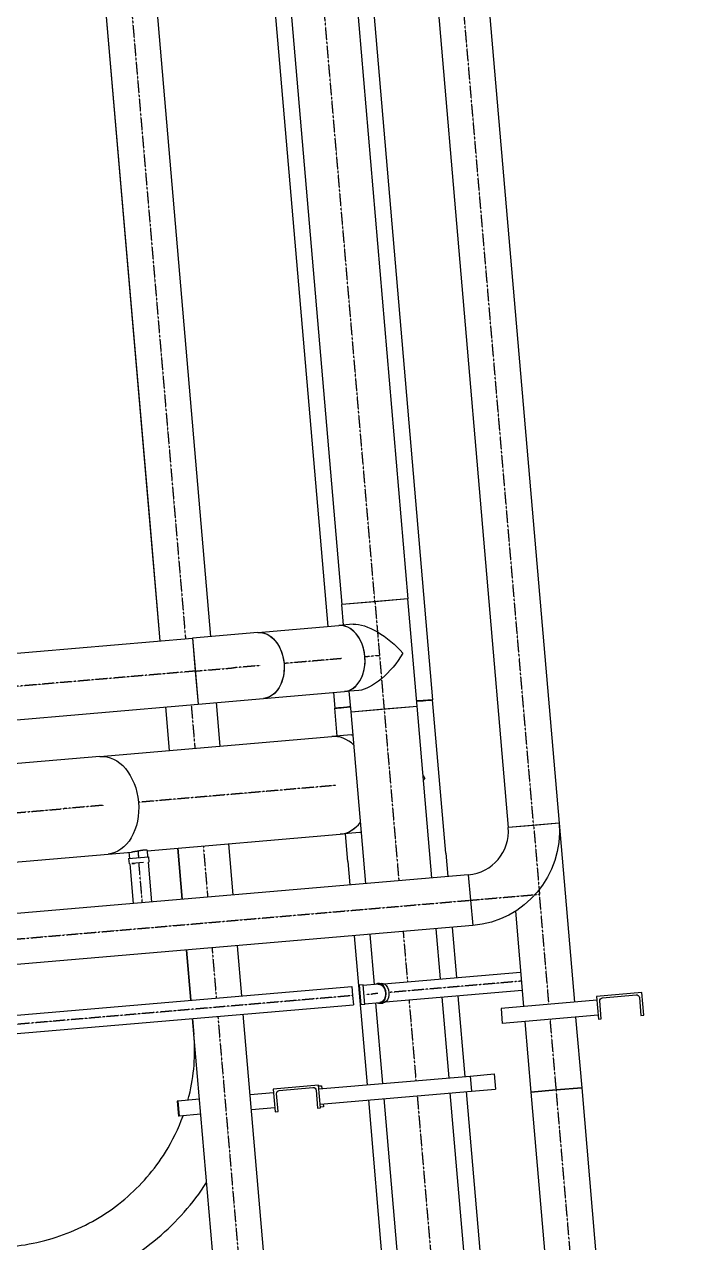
# Model space of a CAD drawing. Header units: millimetres. Extents: x 238021 to 250605, y -32596 to -9848.
# Drawn here: x 248051 to 250292, y -24639 to -20616 of the extents above; entities that cross this region are included whole.
import ezdxf

# ---------------------------------------------------------------- set-up
doc = ezdxf.new("R2010")
doc.units = ezdxf.units.MM
doc.header["$MEASUREMENT"] = 0
doc.linetypes.add('CENTER2', pattern=[1.125, 0.75, -0.125, 0.125, -0.125])
for name, color, linetype in [('Plan-150-DS-B4-404', 1, 'Continuous'), ('Plan-150-SL-B4-094', 14, 'Continuous'), ('Plan-150-SL-B4-095', 14, 'Continuous'), ('Plan-150-SL-B4-216', 85, 'Continuous'), ('Plan-150-SL-B4-221', 85, 'Continuous'), ('Plan-150-SL-B4-249', 85, 'Continuous'), ('Plan-300-CEN-D3-231', 70, 'Continuous'), ('Plan-300-CEN-D3-258', 70, 'Continuous'), ('Plan-300-FA-D4-234', 50, 'Continuous'), ('Plan-300-FA-D4-256', 50, 'Continuous'), ('Plan-CENTER', 1, 'CENTER2'), ('Plan-PROPOSED_PIPE_SUPPORT_2', 6, 'Continuous'), ('Plan-PROPOSED_PIPE_SUPPORT_3', 6, 'Continuous'), ('Plan-RE', 5, 'Continuous')]:
    doc.layers.add(name, color=color, linetype=linetype)

# ---------------------------------------------------------------- blocks, each defined once
blk = doc.blocks.new('*U230')
at = {"layer": 'Plan-150-SL-B4-095', "color": 0, "linetype": 'ByBlock', "lineweight": -2}
for q in [(248206.4, -19233.4), (248465.7, -22262.5)]:
    blk.add_line((248465.7, -22262.5), q, dxfattribs=at)
blk = doc.blocks.new('*U268')
at = {"layer": 'Plan-300-FA-D4-256', "color": 0, "linetype": 'ByBlock', "lineweight": -2}
for p, q in [((248811.8, -19181.6), (249098.6, -22531.9)), ((249030.1, -19162.9), (249316.9, -22513.2)), ((249207.8, -22522.6), (249098.6, -22531.9)), ((249316.9, -22513.2), (249207.8, -22522.6))]:
    blk.add_line(p, q, dxfattribs=at)
at = {"layer": 'Plan-CENTER'}
blk.add_line((249207.8, -22522.6), (248920.9, -19172.3), dxfattribs=at)
blk = doc.blocks.new('*U280')
at = {"layer": 'Plan-300-CEN-D3-258', "color": 0, "linetype": 'ByBlock', "lineweight": -2}
for p, q in [((248759.6, -19186.1), (249051.9, -22604.4)), ((249082.3, -19158.4), (249397.7, -22846.9)), ((249070.6, -22822.7), (249075, -22874.6))]:
    blk.add_line(p, q, dxfattribs=at)
at = {"layer": 'Plan-300-CEN-D3-258', "color": 0, "linetype": 'ByBlock', "lineweight": -2, "extrusion": (0, 0, -1)}
for start_param, end_param in [(2.31677, 3.092359), (6.237802, 7.114028)]:
    blk.add_ellipse((249236.4, -22860.8), major_axis=(-161.3, -13.8), ratio=0.017347, start_param=start_param, end_param=end_param, dxfattribs=at)
blk = doc.blocks.new('*U299')
at = {"layer": 'Plan-150-SL-B4-249', "color": 0, "linetype": 'ByBlock', "lineweight": -2}
for p, q in [((249275.9, -18927.1), (249647.6, -23268.2)), ((249443.6, -18912.7), (249815.3, -23253.9)), ((249731.5, -23261.1), (249647.6, -23268.2)), ((249815.3, -23253.9), (249731.5, -23261.1))]:
    blk.add_line(p, q, dxfattribs=at)
at = {"layer": 'Plan-CENTER'}
blk.add_line((249731.5, -23261.1), (249359.8, -18919.9), dxfattribs=at)
blk = doc.blocks.new('*U333')
at = {"layer": 'Plan-150-SL-B4-221', "color": 0, "linetype": 'ByBlock', "lineweight": -2}
for p, q in [((249815.3, -23253.9), (249865.9, -23844.7)), ((249671.3, -23544.6), (249698.2, -23859)), ((249870.1, -23894.5), (249890.1, -24127.6)), ((249702.5, -23908.9), (249722.4, -24141.9)), ((249806.3, -24134.7), (249722.4, -24141.9)), ((249890.1, -24127.6), (249806.3, -24134.7))]:
    blk.add_line(p, q, dxfattribs=at)
at = {"layer": 'Plan-CENTER'}
for p, q in [((249782, -23851.9), (249749.7, -23473.7)), ((249806.3, -24134.7), (249786.3, -23901.7))]:
    blk.add_line(p, q, dxfattribs=at)
blk = doc.blocks.new('*U353')
at = {"layer": 'Plan-150-DS-B4-404', "color": 0, "linetype": 'ByBlock', "lineweight": -2}
for p, q in [((248499, -22651.8), (248284.2, -20142.8)), ((248666.7, -22637.4), (248451.9, -20128.5)), ((248530, -23013.7), (248517.7, -22870.1)), ((248697.7, -22999.3), (248685.4, -22855.7)), ((248739.8, -23491), (248725.3, -23322)), ((248572.1, -23505.3), (248557.7, -23336.4)), ((248600.7, -23838.7), (248586.5, -23673)), ((248768.3, -23824.4), (248754.1, -23658.6)), ((248963.7, -26106.6), (248773.5, -23884.5)), ((248796.1, -26120.9), (248605.8, -23898.8))]:
    blk.add_line(p, q, dxfattribs=at)
at = {"layer": 'Plan-CENTER'}
for p, q in [((248368.1, -20135.6), (248582.9, -22644.6)), ((248601.6, -22862.9), (248613.9, -23006.5)), ((248641.5, -23329.2), (248656, -23498.1)), ((248670.3, -23665.8), (248684.5, -23831.5)), ((248689.6, -23891.6), (248879.9, -26113.8))]:
    blk.add_line(p, q, dxfattribs=at)
blk = doc.blocks.new('*U377')
at = {"layer": 'Plan-150-SL-B4-095', "color": 0, "linetype": 'ByBlock', "lineweight": -2}
for p, q in [((248465.7, -22262.5), (248465.7, -22262.5)), ((248499, -22651.8), (248465.7, -22262.5)), ((248530, -23013.7), (248517.7, -22870.1))]:
    blk.add_line(p, q, dxfattribs=at)
blk = doc.blocks.new('*U389')
at = {"layer": 'Plan-300-FA-D4-256', "color": 0, "linetype": 'ByBlock', "lineweight": -2}
for p, q in [((249316.9, -22513.2), (249098.6, -22531.9)), ((249347.2, -22867.5), (249316.9, -22513.2)), ((249104.4, -22599.9), (249098.6, -22531.9)), ((249136.4, -22597.2), (249088.3, -22601.3)), ((249155.1, -22815.5), (249107, -22819.6)), ((249129, -22886.2), (249123.1, -22818.2)), ((249129, -22886.2), (249347.2, -22867.5))]:
    blk.add_line(p, q, dxfattribs=at)
blk.add_ellipse((249097.7, -22710.5), major_axis=(9.3, -109.1), ratio=0.707107, start_param=0, end_param=3.141593, dxfattribs=at)
at = {"layer": 'Plan-300-FA-D4-256', "color": 0, "linetype": 'ByBlock', "lineweight": -2, "extrusion": (0, 0, -1)}
for major_axis, start_param, end_param in [((-109.5, 92.2), 0.392699, 1.963495), ((-92.2, -109.5), -1.963495, -0.392699)]:
    blk.add_ellipse((249222.9, -22699.7), major_axis=major_axis, ratio=0.414214, start_param=start_param, end_param=end_param, dxfattribs=at)
at = {"layer": 'Plan-CENTER'}
for p, q in [((249207.8, -22522.6), (249238.1, -22876.9)), ((249174.8, -22703.9), (249222.9, -22699.7))]:
    blk.add_line(p, q, dxfattribs=at)
blk = doc.blocks.new('*U416')
at = {"layer": 'Plan-300-FA-D4-234', "color": 0, "linetype": 'ByBlock', "lineweight": -2}
for p, q in [((247787.7, -22712.7), (248605.5, -22642.7)), ((248605.5, -22642.7), (248614.8, -22751.8)), ((248614.8, -22751.8), (248624.2, -22860.9)), ((247806.3, -22931), (248624.2, -22860.9))]:
    blk.add_line(p, q, dxfattribs=at)
at = {"layer": 'Plan-CENTER'}
blk.add_line((248614.8, -22751.8), (247797, -22821.8), dxfattribs=at)
blk = doc.blocks.new('*U417')
at = {"layer": 'Plan-300-FA-D4-234', "color": 0, "linetype": 'ByBlock', "lineweight": -2}
for p, q in [((248821.5, -22624.2), (248605.5, -22642.7)), ((248605.5, -22642.7), (248624.2, -22860.9)), ((248624.2, -22860.9), (248840.2, -22842.4))]:
    blk.add_line(p, q, dxfattribs=at)
at = {"layer": 'Plan-300-FA-D4-234', "color": 0, "linetype": 'ByBlock', "lineweight": -2, "extrusion": (0, 0, -1)}
blk.add_ellipse((248830.8, -22733.3), major_axis=(-9.3, 109.1), ratio=0.707107, start_param=0, end_param=3.141593, dxfattribs=at)
at = {"layer": 'Plan-CENTER'}
for p in [(248614.8, -22751.8), (248830.8, -22733.3)]:
    blk.add_line(p, (248741.4, -22741), dxfattribs=at)
blk = doc.blocks.new('*U418')
at = {"layer": 'Plan-300-FA-D4-234', "color": 0, "linetype": 'ByBlock', "lineweight": -2}
for p, q in [((248821.5, -22624.2), (249088.3, -22601.3)), ((248840.2, -22842.4), (249107, -22819.6))]:
    blk.add_line(p, q, dxfattribs=at)
for start_param, end_param in [(1.570796, 3.141593), (0, 1.570796)]:
    blk.add_ellipse((249097.7, -22710.5), major_axis=(9.3, -109.1), ratio=0.707107, start_param=start_param, end_param=end_param, dxfattribs=at)
at = {"layer": 'Plan-300-FA-D4-234', "color": 0, "linetype": 'ByBlock', "lineweight": -2, "extrusion": (0, 0, -1)}
for start_param, end_param in [(0, 1.570796), (1.570796, 3.141593)]:
    blk.add_ellipse((248830.8, -22733.3), major_axis=(-9.3, 109.1), ratio=0.707107, start_param=start_param, end_param=end_param, dxfattribs=at)
at = {"layer": 'Plan-CENTER'}
blk.add_line((249097.7, -22710.5), (248908, -22726.7), dxfattribs=at)
blk = doc.blocks.new('*U427')
at = {"layer": 'Plan-300-CEN-D3-231', "color": 0, "linetype": 'ByBlock', "lineweight": -2}
for p, q in [((249441.4, -23353), (249397.7, -22846.9)), ((249082.9, -22966.4), (249075, -22874.7)), ((249130.3, -22962.3), (249065.4, -22967.9)), ((249157.9, -23285), (249093.1, -23290.5)), ((249118.7, -23380.8), (249110.8, -23289))]:
    blk.add_line(p, q, dxfattribs=at)
at = {"layer": 'Plan-300-CEN-D3-231', "color": 0, "linetype": 'ByBlock', "lineweight": -2, "extrusion": (0, 0, -1)}
for start_param, end_param in [(2.316773, 3.092366), (0, 0.830845)]:
    blk.add_ellipse((249236.4, -22860.8), major_axis=(-161.3, -13.9), ratio=0.000707, start_param=start_param, end_param=end_param, dxfattribs=at)
at = {"layer": 'Plan-300-CEN-D3-231', "color": 0, "linetype": 'ByBlock', "lineweight": -2}
for centre, major_axis, ratio, start_param, end_param in [((249079.3, -23129.2), (13.8, -161.3), 0.707107, 2.481079, 3.141592), ((249079.3, -23129.2), (13.8, -161.3), 0.707107, 0.001, 0.660513), ((249079.3, -23129.2), (13.8, -161.3), 0.707107, 6.283184, 6.284185), ((249280.1, -23366.9), (161.3, 13.9), 0.000707, 6.241792, 6.328312)]:
    blk.add_ellipse(centre, major_axis=major_axis, ratio=ratio, start_param=start_param, end_param=end_param, dxfattribs=at)
at = {"layer": 'Plan-300-CEN-D3-231', "color": 0, "linetype": 'ByBlock', "lineweight": -2, "extrusion": (1.23654e-16, 1.06751e-17, -1)}
for start_param, end_param in [(3.534792, 3.578693), (5.063697, 5.104588)]:
    blk.add_ellipse((249258.2, -23113.9), major_axis=(161.9, -136.3), ratio=0.414506, start_param=start_param, end_param=end_param, dxfattribs=at)
at = {"layer": 'Plan-300-CEN-D3-231', "color": 0, "linetype": 'ByBlock', "lineweight": -2, "extrusion": (7.61793e-18, -8.75189e-17, -1)}
for start_param, end_param in [(-1.963996, -1.923025), (-0.436184, -0.392199)]:
    blk.add_ellipse((249258.2, -23113.9), major_axis=(-136.2, -161.8), ratio=0.413921, start_param=start_param, end_param=end_param, dxfattribs=at)
blk = doc.blocks.new('*U430')
at = {"layer": 'Plan-300-FA-D4-256', "color": 0, "linetype": 'ByBlock', "lineweight": -2}
for p, q in [((249129, -22886.2), (249238.1, -22876.9)), ((249177.5, -23453.5), (249129, -22886.2)), ((249238.1, -22876.9), (249347.2, -22867.5)), ((249395.8, -23434.8), (249347.2, -22867.5)), ((249424.3, -23768.2), (249410.2, -23602.4)), ((249206.1, -23786.9), (249191.9, -23621.1)), ((249234, -24113.6), (249211.2, -23847)), ((249452.3, -24094.9), (249429.5, -23828.3)), ((249566, -27990.7), (249238.3, -24163.4)), ((249784.3, -27972), (249456.6, -24144.7))]:
    blk.add_line(p, q, dxfattribs=at)
at = {"layer": 'Plan-CENTER'}
for p, q in [((249238.1, -22876.9), (249286.7, -23444.1)), ((249301, -23611.8), (249315.2, -23777.5)), ((249320.4, -23837.6), (249343.2, -24104.2)), ((249347.4, -24154), (249675.1, -27981.3))]:
    blk.add_line(p, q, dxfattribs=at)
blk = doc.blocks.new('*U434')
at = {"layer": 'Plan-300-CEN-D3-231', "color": 0, "linetype": 'ByBlock', "lineweight": -2}
for p, q in [((248299.8, -23033.4), (247977.7, -23061)), ((247977.7, -23061), (248005.3, -23383.7)), ((248005.3, -23383.7), (248327.4, -23356.1))]:
    blk.add_line(p, q, dxfattribs=at)
at = {"layer": 'Plan-300-CEN-D3-231', "color": 0, "linetype": 'ByBlock', "lineweight": -2, "extrusion": (0, 0, -1)}
blk.add_ellipse((248313.6, -23194.7), major_axis=(-13.8, 161.3), ratio=0.707107, start_param=0, end_param=1.570796, dxfattribs=at)
at = {"layer": 'Plan-CENTER'}
for p in [(247991.5, -23222.3), (248313.6, -23194.7)]:
    blk.add_line(p, (248180.2, -23206.2), dxfattribs=at)
blk = doc.blocks.new('*U435')
at = {"layer": 'Plan-300-CEN-D3-231', "color": 0, "linetype": 'ByBlock', "lineweight": -2}
for p, q in [((248299.9, -23033.4), (249065.4, -22967.9)), ((248456.1, -23345.1), (249093.1, -23290.5)), ((248327.4, -23356.1), (248404.8, -23349.5))]:
    blk.add_line(p, q, dxfattribs=at)
for start_param, end_param in [(2.481081, 3.141593), (0, 0.660515)]:
    blk.add_ellipse((249079.3, -23129.2), major_axis=(13.8, -161.3), ratio=0.707107, start_param=start_param, end_param=end_param, dxfattribs=at)
at = {"layer": 'Plan-300-CEN-D3-231', "color": 0, "linetype": 'ByBlock', "lineweight": -2, "extrusion": (0, 0, -1)}
blk.add_ellipse((248313.6, -23194.7), major_axis=(-13.8, 161.3), ratio=0.707107, start_param=1.570796, end_param=3.143025, dxfattribs=at)
at = {"layer": 'Plan-CENTER'}
blk.add_line((249079.3, -23129.2), (248427.7, -23185), dxfattribs=at)
blk = doc.blocks.new('*U442')
at = {"layer": 'Plan-150-SL-B4-216', "color": 0, "linetype": 'ByBlock', "lineweight": -2}
for p, q in [((248395, -23371), (248460.6, -23365.4)), ((248395, -23371), (248396.5, -23388.4)), ((248396, -23350.2), (248397.7, -23370.8)), ((248455.9, -23343.7), (248457.8, -23365.6)), ((248460.6, -23365.4), (248462, -23382.8)), ((248444.4, -23384.3), (248406.1, -23387.6)), ((248406.1, -23387.6), (248414.1, -23386.9))]:
    blk.add_line(p, q, dxfattribs=at)
blk.add_open_spline([(248455.9, -23343.7), (248455.9, -23343.6), (248455.9, -23343.5), (248455.7, -23343.3), (248455.5, -23343.2), (248455.1, -23343.1), (248454.9, -23343), (248454.3, -23342.9), (248454, -23342.9), (248453.2, -23342.8), (248452.7, -23342.8), (248451.8, -23342.8), (248451.3, -23342.8), (248450.2, -23342.8), (248449.6, -23342.8), (248448.3, -23342.9), (248447.7, -23342.9), (248446.3, -23343), (248445.6, -23343.1), (248444.1, -23343.3), (248443.4, -23343.4), (248441.7, -23343.6), (248440.9, -23343.7), (248439.1, -23344), (248438.2, -23344.1), (248436.4, -23344.4), (248435.4, -23344.5), (248433.5, -23344.9), (248432.6, -23345), (248430.6, -23345.4), (248429.7, -23345.5), (248427.8, -23345.9), (248426.8, -23346.1), (248425, -23346.4), (248424, -23346.6), (248422.1, -23346.9), (248421.1, -23347.1), (248419.2, -23347.4), (248418.2, -23347.6), (248416.3, -23347.9), (248415.4, -23348.1), (248413.6, -23348.4), (248412.7, -23348.5), (248410.9, -23348.7), (248410.1, -23348.9), (248408.4, -23349.1), (248407.6, -23349.2), (248406.1, -23349.3), (248405.4, -23349.4), (248404.8, -23349.5), (248404.8, -23349.5), (248404.8, -23349.5)], degree=3, knots=[68.342313, 68.342313, 68.342313, 68.342313, 71.189989, 71.189989, 74.037665, 74.037665, 76.885341, 76.885341, 79.733017, 79.733017, 82.580693, 82.580693, 85.428369, 85.428369, 88.276045, 88.276045, 91.123721, 91.123721, 93.971397, 93.971397, 96.819073, 96.819073, 99.666749, 99.666749, 102.514425, 102.514425, 105.362101, 105.362101, 108.209777, 108.209777, 111.057453, 111.057453, 113.905129, 113.905129, 116.752686, 116.752686, 119.600242, 119.600242, 122.447799, 122.447799, 125.295355, 125.295355, 128.142912, 128.142912, 130.990468, 130.990468, 133.838025, 133.838025, 136.685581, 136.685581, 136.686664, 136.686664, 136.686664, 136.686664], dxfattribs=at)
at = {"layer": 'Plan-CENTER'}
blk.add_line((248426, -23347.6), (248427.8, -23368.2), dxfattribs=at)
blk = doc.blocks.new('*U444')
at = {"layer": 'Plan-150-SL-B4-249', "color": 0, "linetype": 'ByBlock', "lineweight": -2}
blk.add_line((249815.3, -23253.9), (249647.6, -23268.2), dxfattribs=at)
blk.add_arc((249503.7, -23280.6), 144.5, 274.8936, 4.8936, dxfattribs=at)
at = {"layer": 'Plan-150-SL-B4-249', "color": 0, "linetype": 'ByBlock', "lineweight": -2, "extrusion": (0, 0, -1)}
blk.add_arc((-249503.7, -23280.6), 312.7, 175.1064, 265.1064, dxfattribs=at)
at = {"layer": 'Plan-CENTER'}
for p in [(249731.5, -23261.1), (249523.2, -23508.3)]:
    blk.add_line(p, (249751, -23488.8), dxfattribs=at)
blk = doc.blocks.new('*U445')
at = {"layer": 'Plan-150-SL-B4-216', "color": 0, "linetype": 'ByBlock', "lineweight": -2}
for p, q in [((248399.2, -23388.2), (248410.4, -23519.2)), ((248459.3, -23383), (248470.5, -23514))]:
    blk.add_line(p, q, dxfattribs=at)
at = {"layer": 'Plan-CENTER'}
blk.add_line((248440.5, -23516.6), (248429.3, -23385.6), dxfattribs=at)
blk = doc.blocks.new('*U446')
at = {"layer": 'Plan-300-CEN-D3-258', "color": 0, "linetype": 'ByBlock', "lineweight": -2}
for p, q in [((249441.4, -23353.1), (249448, -23430.3)), ((249118.7, -23380.8), (249125.3, -23457.9))]:
    blk.add_line(p, q, dxfattribs=at)
blk.add_ellipse((249280.1, -23366.9), major_axis=(161.3, 13.8), ratio=0.016364, start_param=0, end_param=0.045133, dxfattribs=at)
blk = doc.blocks.new('*U466')
at = {"layer": 'Plan-150-SL-B4-249', "color": 0, "linetype": 'ByBlock', "lineweight": -2}
for p, q in [((249516, -23424.5), (246769.3, -23659.7)), ((249516, -23424.5), (249523.2, -23508.3)), ((249523.2, -23508.3), (249530.4, -23592.2)), ((249530.4, -23592.2), (246783.7, -23827.3)), ((246653.7, -23669.6), (246597.5, -23674.4)), ((246270, -23786.9), (246263.5, -23711.4)), ((246277.1, -23870.7), (246270, -23786.9)), ((246588, -23844.1), (246544.7, -23847.8)), ((246668, -23837.2), (246648.1, -23838.9)), ((246412.2, -23859.1), (246277.1, -23870.7))]:
    blk.add_line(p, q, dxfattribs=at)
at = {"layer": 'Plan-CENTER'}
for p, q in [((246776.5, -23743.5), (249523.2, -23508.3)), ((246537.6, -23763.9), (246578, -23760.5)), ((246643.6, -23754.9), (246660.8, -23753.4)), ((246270, -23786.9), (246405, -23775.3))]:
    blk.add_line(p, q, dxfattribs=at)
blk = doc.blocks.new('*U470')
at = {"layer": 'Plan-300-CEN-D3-258', "color": 0, "linetype": 'ByBlock', "lineweight": -2}
for p, q in [((249462.4, -23598), (249476.5, -23763.7)), ((249139.7, -23625.6), (249181.8, -24118)), ((249481.7, -23823.8), (249504.5, -24090.4)), ((249186.1, -24167.8), (249608.4, -29099.8)), ((249508.8, -24140.2), (249931, -29072.2))]:
    blk.add_line(p, q, dxfattribs=at)
blk = doc.blocks.new('*U478')
at = {"layer": 'Plan-CENTER'}
for p in [(249177.3, -23819.6), (249217.5, -23816.2)]:
    blk.add_line(p, (249200.9, -23817.6), dxfattribs=at)
at = {"layer": 'Plan-RE', "color": 0, "linetype": 'ByBlock', "lineweight": -2}
for p, q in [((249168.9, -23787.3), (249155.6, -23788.5)), ((249155.6, -23788.5), (249161.2, -23854)), ((249174.5, -23852.9), (249168.9, -23787.3)), ((249218.9, -23785.8), (249169.2, -23790)), ((249218.7, -23783.1), (249228.1, -23782.2)), ((249174.5, -23852.9), (249161.2, -23854)), ((249174.3, -23850.2), (249224, -23845.9)), ((249224.3, -23848.6), (249233.8, -23847.8))]:
    blk.add_line(p, q, dxfattribs=at)
for start_param, end_param in [(0, 3.552731), (5.872047, 6.283185)]:
    blk.add_ellipse((249221.5, -23815.8), major_axis=(2.8, -32.8), ratio=0.707107, start_param=start_param, end_param=end_param, dxfattribs=at)
at = {"layer": 'Plan-RE', "color": 0, "linetype": 'ByBlock', "lineweight": -2, "extrusion": (0, 0, -1)}
blk.add_ellipse((249230.9, -23815), major_axis=(-2.8, 32.8), ratio=0.707107, start_param=0, end_param=3.141593, dxfattribs=at)
at = {"layer": 'Plan-RE', "color": 0, "linetype": 'ByBlock', "lineweight": -2}
blk.add_open_spline([(249218.9, -23785.8), (249219.5, -23785.7), (249220.2, -23785.7), (249221.7, -23785.8), (249222.4, -23785.9), (249223.8, -23786.1), (249224.5, -23786.3), (249225.9, -23786.8), (249226.6, -23787.1), (249227.9, -23787.7), (249228.5, -23788), (249229.8, -23788.9), (249230.5, -23789.3), (249231.8, -23790.4), (249232.4, -23790.9), (249233.6, -23792.1), (249234.2, -23792.7), (249235.2, -23793.9), (249235.7, -23794.6), (249236.7, -23796.1), (249237.2, -23796.8), (249238.2, -23798.4), (249238.6, -23799.3), (249239.4, -23801), (249239.8, -23801.8), (249240.4, -23803.5), (249240.8, -23804.4), (249241.3, -23806.2), (249241.6, -23807.2), (249242, -23809.2), (249242.2, -23810.2), (249242.5, -23812.1), (249242.6, -23813.1), (249242.7, -23814), (249242.8, -23814.9), (249242.9, -23815.9), (249242.9, -23817.9), (249242.9, -23818.9), (249242.8, -23820.9), (249242.7, -23821.9), (249242.4, -23823.8), (249242.3, -23824.8), (249241.9, -23826.5), (249241.7, -23827.4), (249241.2, -23829.2), (249240.9, -23830.1), (249240.2, -23831.9), (249239.9, -23832.7), (249239.1, -23834.4), (249238.7, -23835.1), (249237.9, -23836.5), (249237.5, -23837.2), (249236.5, -23838.6), (249236, -23839.2), (249234.9, -23840.4), (249234.3, -23841), (249233.1, -23842), (249232.6, -23842.5), (249231.4, -23843.3), (249230.8, -23843.7), (249229.5, -23844.4), (249228.8, -23844.7), (249227.5, -23845.2), (249226.8, -23845.4), (249225.4, -23845.7), (249224.7, -23845.8), (249224, -23845.9)], degree=3, knots=[134.061726, 134.061726, 134.061726, 134.061726, 136.855601, 136.855601, 139.649475, 139.649475, 142.44335, 142.44335, 145.237225, 145.237225, 148.029951, 148.029951, 150.822676, 150.822676, 153.615401, 153.615401, 156.408127, 156.408127, 159.200076, 159.200076, 161.992026, 161.992026, 164.783975, 164.783975, 167.575924, 167.575924, 170.367408, 170.367408, 173.158892, 173.158892, 175.950376, 175.950376, 178.74186, 178.74186, 178.74186, 181.533344, 181.533344, 184.324828, 184.324828, 187.116312, 187.116312, 189.907796, 189.907796, 192.699745, 192.699745, 195.491695, 195.491695, 198.283644, 198.283644, 201.075594, 201.075594, 203.868319, 203.868319, 206.661044, 206.661044, 209.45377, 209.45377, 212.246495, 212.246495, 215.04037, 215.04037, 217.834245, 217.834245, 220.62812, 220.62812, 223.421995, 223.421995, 223.421995, 223.421995], dxfattribs=at)
blk = doc.blocks.new('*U484')
at = {"layer": 'Plan-CENTER'}
blk.add_line((249134.2, -23823.3), (246827.8, -24020.8), dxfattribs=at)
at = {"layer": 'Plan-RE', "color": 0, "linetype": 'ByBlock', "lineweight": -2}
for p, q in [((246825.2, -23990.7), (249131.6, -23793.3)), ((249131.6, -23793.3), (249134.2, -23823.3)), ((246830.4, -24050.8), (249136.8, -23853.4)), ((249134.2, -23823.3), (249136.8, -23853.4)), ((246827.8, -24020.8), (246825.2, -23990.7)), ((246830.4, -24050.8), (246827.8, -24020.8))]:
    blk.add_line(p, q, dxfattribs=at)
blk = doc.blocks.new('*U485')
at = {"layer": 'Plan-CENTER'}
blk.add_line((249691.1, -23775.6), (249254.1, -23813), dxfattribs=at)
at = {"layer": 'Plan-RE', "color": 0, "linetype": 'ByBlock', "lineweight": -2}
for p, q in [((249237.6, -23784.2), (249688.5, -23745.6)), ((249242.8, -23844.3), (249693.6, -23805.7))]:
    blk.add_line(p, q, dxfattribs=at)
blk = doc.blocks.new('*U491')
at = {"layer": 'Plan-PROPOSED_PIPE_SUPPORT_3', "color": 0, "linetype": 'ByBlock', "lineweight": -2}
for p, q in [((250088.5, -23813.1), (249939, -23825.9)), ((250094.9, -23887.8), (250088.5, -23813.1)), ((249939, -23825.9), (249945.4, -23900.6)), ((249954.9, -23899.8), (249949.9, -23841)), ((249959, -23830.2), (250069.6, -23820.7)), ((250080.4, -23829.8), (250085.4, -23888.6)), ((250085.4, -23888.6), (250094.9, -23887.8)), ((249945.4, -23900.6), (249954.9, -23899.8))]:
    blk.add_line(p, q, dxfattribs=at)
at = {"layer": 'Plan-PROPOSED_PIPE_SUPPORT_3', "color": 0, "linetype": 'ByBlock', "lineweight": -2, "extrusion": (0, 0, -1)}
for centre, start, end in [((-249959.8, -23840.2), 355.1064, 85.1064), ((-250070.4, -23830.7), 85.1064, 175.1064)]:
    blk.add_arc(centre, 10, start, end, dxfattribs=at)
blk = doc.blocks.new('*U492')
at = {"layer": 'Plan-PROPOSED_PIPE_SUPPORT_3', "color": 0, "linetype": 'ByBlock', "lineweight": -2}
for p, q in [((249940.1, -23838.3), (249624, -23865.4)), ((249624, -23865.4), (249628.2, -23915.2)), ((249944.4, -23888.2), (249628.2, -23915.2))]:
    blk.add_line(p, q, dxfattribs=at)
blk = doc.blocks.new('*U498')
at = {"layer": 'Plan-PROPOSED_PIPE_SUPPORT_2', "color": 0, "linetype": 'ByBlock', "lineweight": -2}
for p, q in [((249021.9, -24119.2), (248872.4, -24132)), ((248872.4, -24132), (248878.8, -24206.7)), ((248892.4, -24136.3), (249002.9, -24126.8)), ((249013.8, -24135.9), (249018.8, -24194.7)), ((249028.3, -24193.9), (249021.9, -24119.2)), ((248888.3, -24205.9), (248883.2, -24147.1)), ((248878.8, -24206.7), (248888.3, -24205.9)), ((249018.8, -24194.7), (249028.3, -24193.9))]:
    blk.add_line(p, q, dxfattribs=at)
at = {"layer": 'Plan-PROPOSED_PIPE_SUPPORT_2', "color": 0, "linetype": 'ByBlock', "lineweight": -2, "extrusion": (0, 0, -1)}
for centre, start, end in [((-248893.2, -24146.3), 355.1064, 85.1064), ((-249003.8, -24136.8), 85.1064, 175.1064)]:
    blk.add_arc(centre, 10, start, end, dxfattribs=at)
blk = doc.blocks.new('*U499')
at = {"layer": 'Plan-PROPOSED_PIPE_SUPPORT_2', "color": 0, "linetype": 'ByBlock', "lineweight": -2}
for p, q in [((249022.1, -24121.7), (249032, -24120.8)), ((249032, -24120.8), (249032.9, -24130.8)), ((249038, -24190.6), (249028.1, -24191.4)), ((249037.2, -24180.6), (249038, -24190.6))]:
    blk.add_line(p, q, dxfattribs=at)
blk = doc.blocks.new('*U500')
at = {"layer": 'Plan-PROPOSED_PIPE_SUPPORT_2', "color": 0, "linetype": 'ByBlock', "lineweight": -2}
for p, q in [((248557.3, -24171.5), (248555.7, -24171.6)), ((248555.7, -24171.6), (248559.9, -24221.5)), ((248561.6, -24221.3), (248559.9, -24221.5))]:
    blk.add_line(p, q, dxfattribs=at)
blk = doc.blocks.new('*U501')
at = {"layer": 'Plan-PROPOSED_PIPE_SUPPORT_2', "color": 0, "linetype": 'ByBlock', "lineweight": -2}
for p, q in [((248628.6, -24165.4), (248557.3, -24171.5)), ((248557.3, -24171.5), (248561.6, -24221.3)), ((248873.5, -24144.4), (248796.3, -24151)), ((248632.9, -24215.2), (248561.6, -24221.3)), ((248877.7, -24194.3), (248800.6, -24200.9))]:
    blk.add_line(p, q, dxfattribs=at)
blk = doc.blocks.new('*U502')
at = {"layer": 'Plan-PROPOSED_PIPE_SUPPORT_2', "color": 0, "linetype": 'ByBlock', "lineweight": -2}
for p, q in [((248557.3, -24171.5), (248561.6, -24221.3)), ((248557.3, -24171.5), (248557.3, -24171.5)), ((248561.6, -24221.3), (248561.6, -24221.3))]:
    blk.add_line(p, q, dxfattribs=at)
blk = doc.blocks.new('*U503')
at = {"layer": 'Plan-PROPOSED_PIPE_SUPPORT_2', "color": 0, "linetype": 'ByBlock', "lineweight": -2}
for p, q in [((249022.9, -24131.6), (249522.6, -24088.9)), ((249522.6, -24088.9), (249526.8, -24138.7)), ((249027.2, -24181.5), (249526.8, -24138.7))]:
    blk.add_line(p, q, dxfattribs=at)
blk = doc.blocks.new('*U504')
at = {"layer": 'Plan-PROPOSED_PIPE_SUPPORT_2', "color": 0, "linetype": 'ByBlock', "lineweight": -2}
for p, q in [((249522.6, -24088.9), (249601.3, -24082.1)), ((249601.3, -24082.1), (249605.5, -24131.9)), ((249526.8, -24138.7), (249605.5, -24131.9))]:
    blk.add_line(p, q, dxfattribs=at)
blk = doc.blocks.new('*U505')
at = {"layer": 'Plan-150-SL-B4-221', "color": 0, "linetype": 'ByBlock', "lineweight": -2}
for p, q in [((249722.4, -24141.9), (249806.3, -24134.7)), ((249806.3, -24134.7), (249890.1, -24127.6)), ((249890.1, -24127.6), (250292.4, -28826.5)), ((249722.4, -24141.9), (250124.7, -28840.8))]:
    blk.add_line(p, q, dxfattribs=at)
at = {"layer": 'Plan-CENTER'}
blk.add_line((250208.6, -28833.6), (249806.3, -24134.7), dxfattribs=at)
blk = doc.blocks.new('*U441')
at = {"layer": 'Plan-150-SL-B4-094', "color": 0, "linetype": 'ByBlock', "lineweight": -2}
for p, q in [((248557.7, -23336.4), (248572.1, -23505.3)), ((248586.5, -23673), (248600.7, -23838.7)), ((248605.8, -23898.8), (248610.4, -23952.2))]:
    blk.add_line(p, q, dxfattribs=at)
at = {"layer": 'Plan-150-SL-B4-094', "color": 0, "linetype": 'ByBlock', "lineweight": -2, "extrusion": (0, 0, -1)}
blk.add_ellipse((248694.2, -23945), major_axis=(-83.8, -7.2), ratio=0.231294, start_param=0, end_param=0.009535, dxfattribs=at)
blk = doc.blocks.new('*U490')
at = {"layer": 'Plan-150-SL-B4-095', "color": 0, "linetype": 'ByBlock', "lineweight": -2}
blk.add_line((248002, -24652.2), (248016.4, -24819.8), dxfattribs=at)
at = {"layer": 'Plan-150-SL-B4-095', "color": 0, "linetype": 'ByBlock', "lineweight": -2, "extrusion": (0, 0, -1)}
blk.add_ellipse((248694.2, -23945), major_axis=(-83.8, -7.2), ratio=0.231294, start_param=0, end_param=0.009535, dxfattribs=at)
at = {"layer": 'Plan-150-SL-B4-095', "color": 0, "linetype": 'ByBlock', "lineweight": -2}
for points, knots in [([(248591.1, -24168.6), (248592.5, -24163.4), (248593.8, -24158.3), (248611, -24087.3), (248616.1, -24019.3), (248610.4, -23952.2)], [4.3733965, 4.3733965, 4.3733965, 4.3733965, 4.3982297, 4.3982297, 4.712389, 4.712389, 4.712389, 4.712389]), ([(248002, -24652.2), (248071.7, -24646.2), (248140.5, -24629.5), (248269.4, -24576.3), (248329.5, -24539.8), (248435.1, -24450.7), (248480.6, -24398.1), (248540.2, -24302.2), (248559.8, -24261.9), (248574.9, -24220.2)], [3.141593, 3.141593, 3.141593, 3.141593, 3.455752, 3.455752, 3.769911, 3.769911, 4.08407, 4.08407, 4.289766, 4.289766, 4.289766, 4.289766]), ([(248016.4, -24819.8), (248103.2, -24812.4), (248188.8, -24791.6), (248349.5, -24725.2), (248424.6, -24679.7), (248553.4, -24571), (248608, -24509.1), (248652.2, -24440.6)], [3.1415927, 3.1415927, 3.1415927, 3.1415927, 3.4557519, 3.4557519, 3.7699112, 3.7699112, 4.0673565, 4.0673565, 4.0673565, 4.0673565])]:
    blk.add_open_spline(points, degree=3, knots=knots, dxfattribs=at)
at = {"layer": 'Plan-CENTER'}
blk.add_line((248009.2, -24736), (248672.6, -24679.2), dxfattribs=at)
blk = doc.blocks.new('*U527')
at = {"layer": 'Plan-150-SL-B4-095', "color": 0, "linetype": 'ByBlock', "lineweight": -2}
for p, q in [((248002, -24652.2), (247321.3, -24710.5)), ((248002, -24652.2), (248009.2, -24736)), ((248009.2, -24736), (248016.4, -24819.8)), ((248016.4, -24819.8), (247335.7, -24878.1))]:
    blk.add_line(p, q, dxfattribs=at)
at = {"layer": 'Plan-CENTER'}
blk.add_line((247328.5, -24794.3), (248009.2, -24736), dxfattribs=at)
blk = doc.blocks.new('*U704')
at = {"layer": 'Plan-150-SL-B4-094'}
blk.add_blockref('*U441', (0, 0), dxfattribs=at)
at = {"layer": 'Plan-150-SL-B4-095'}
for name in ['*U490', '*U527']:
    blk.add_blockref(name, (0, 0), dxfattribs=at)

msp = doc.modelspace()

# ---------------------------------------------------------------- block references
at = {"layer": 'Plan-150-DS-B4-404'}
msp.add_blockref('*U353', (0, 0), dxfattribs=at)
at = {"layer": 'Plan-150-SL-B4-094'}
msp.add_blockref('*U704', (0, 0), dxfattribs=at)
at = {"layer": 'Plan-150-SL-B4-095'}
for name in ['*U230', '*U377']:
    msp.add_blockref(name, (0, 0), dxfattribs=at)
at = {"layer": 'Plan-150-SL-B4-216'}
for name in ['*U442', '*U445']:
    msp.add_blockref(name, (0, 0), dxfattribs=at)
at = {"layer": 'Plan-150-SL-B4-221'}
for name in ['*U333', '*U505']:
    msp.add_blockref(name, (0, 0), dxfattribs=at)
at = {"layer": 'Plan-150-SL-B4-249'}
for name in ['*U299', '*U444', '*U466']:
    msp.add_blockref(name, (0, 0), dxfattribs=at)
at = {"layer": 'Plan-300-CEN-D3-231'}
for name in ['*U427', '*U435', '*U434']:
    msp.add_blockref(name, (0, 0), dxfattribs=at)
at = {"layer": 'Plan-300-CEN-D3-258'}
for name in ['*U280', '*U446', '*U470']:
    msp.add_blockref(name, (0, 0), dxfattribs=at)
at = {"layer": 'Plan-300-FA-D4-234'}
for name in ['*U418', '*U416', '*U417']:
    msp.add_blockref(name, (0, 0), dxfattribs=at)
at = {"layer": 'Plan-300-FA-D4-256'}
for name in ['*U268', '*U389', '*U430']:
    msp.add_blockref(name, (0, 0), dxfattribs=at)
at = {"layer": 'Plan-PROPOSED_PIPE_SUPPORT_2'}
for name in ['*U503', '*U504', '*U498', '*U499', '*U500', '*U501', '*U502']:
    msp.add_blockref(name, (0, 0), dxfattribs=at)
at = {"layer": 'Plan-PROPOSED_PIPE_SUPPORT_3'}
for name in ['*U491', '*U492']:
    msp.add_blockref(name, (0, 0), dxfattribs=at)
at = {"layer": 'Plan-RE'}
for name in ['*U485', '*U484', '*U478']:
    msp.add_blockref(name, (0, 0), dxfattribs=at)

doc.saveas('drawing.dxf')
